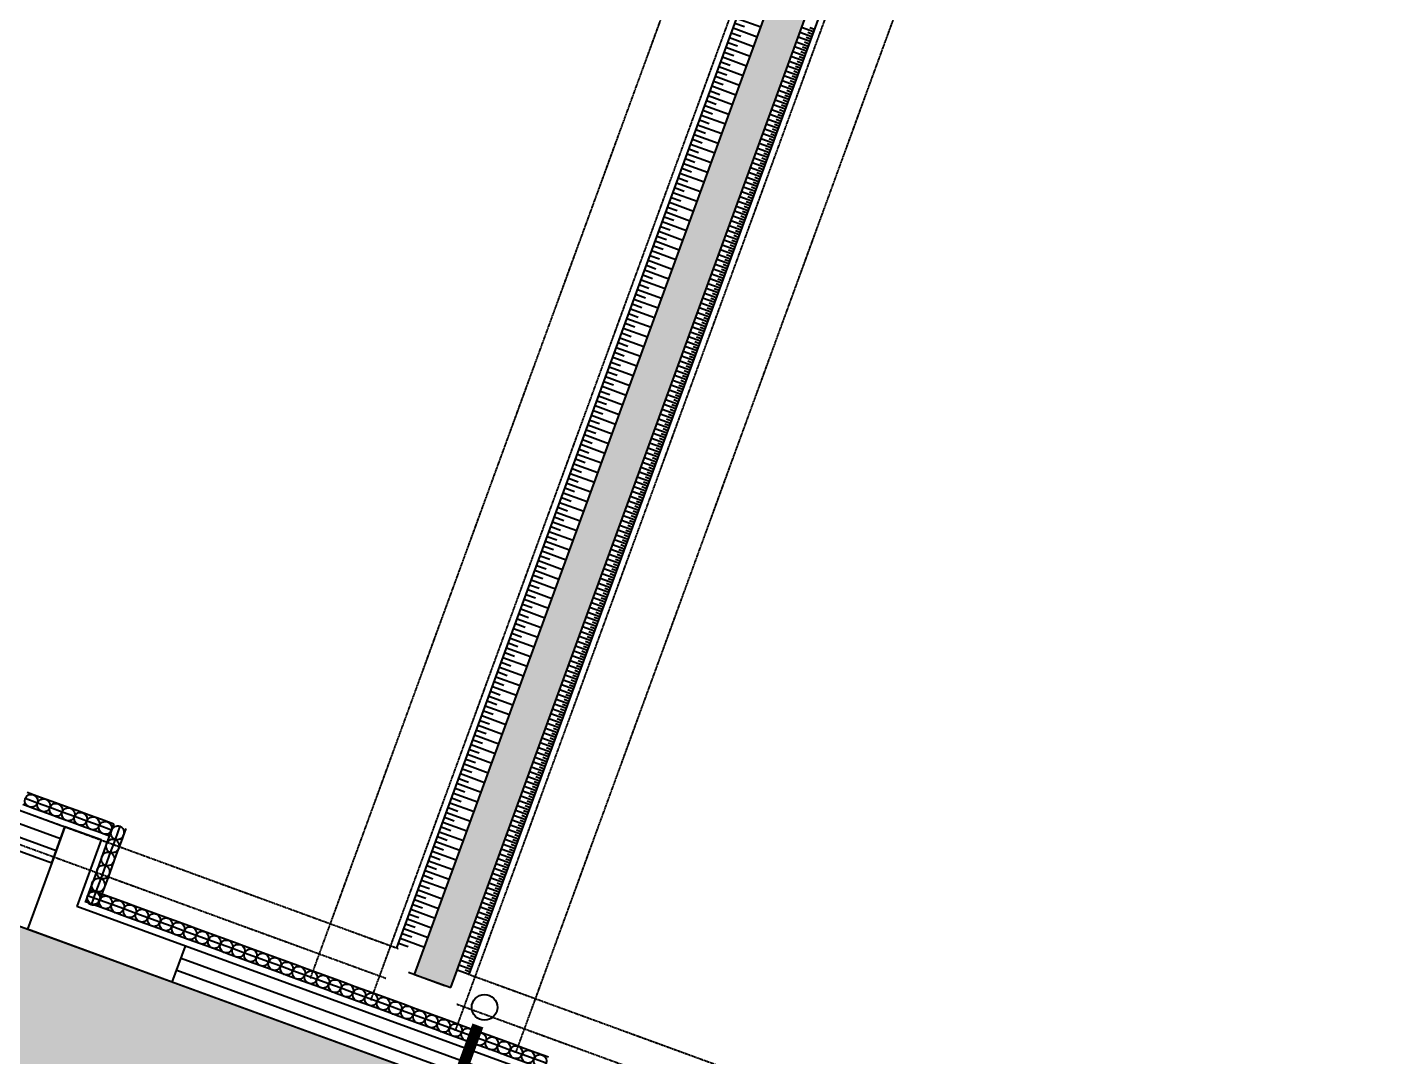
# Model space of a CAD drawing. Extents: x -111898 to 889894, y -2 to 1194865.
# Drawn here: x 622072 to 632721, y 961011 to 969024 of the extents above; entities that cross this region are included whole.
import ezdxf

# ---------------------------------------------------------------- set-up
doc = ezdxf.new("R2010")
doc.units = 0
doc.header["$LTSCALE"] = 10
doc.header["$MEASUREMENT"] = 0
doc.linetypes.add('10平面$0$DASH', pattern=[0.35, 0.25, -0.1])
doc.layers.get('Defpoints').update_dxf_attribs({"color": 210})
for name, color, linetype in [('0-WALL', 252, 'Continuous'), ('1-单体雨水', 131, 'Continuous'), ('10平面$0$99平面图例外参$0$A-HATCH-2', 251, 'Continuous'), ('10平面$0$A-HRAIL', 173, 'Continuous'), ('10平面$0$A-LIN-V', 9, 'Continuous'), ('10平面$0$A-加建区域', 252, 'Continuous'), ('10平面$0$AS-WALL', 40, 'Continuous'), ('10平面$0$PUB_HATCH', 8, 'Continuous'), ('VPIPE-雨水', 4, 'Continuous'), ('WALL', 252, 'Continuous'), ('建-窗', 252, 'Continuous'), ('建-门窗编号', 7, 'Continuous')]:
    doc.layers.add(name, color=color, linetype=linetype)
doc.styles.add('A-WIN-LABEL', font='SIMPLEX', dxfattribs={"bigfont": 'GBCBIG'})

# ---------------------------------------------------------------- blocks, each defined once
blk = doc.blocks.new('10平面$0$99平面图例外参$0$$LinePat$圆环')
for points in [[(0, 150), (300, 150)], [(0, 0), (300, 0)], [(0, -150), (300, -150)]]:
    blk.add_lwpolyline(points)
at = {"color": 0}
blk.add_circle((150, 0), 150, dxfattribs=at)
blk = doc.blocks.new('10平面$0$99平面图例外参$0$$LinePat$填挖边坡')
at = {"color": 0}
for p, q in [((0, 0), (0, -1500)), ((300, 0), (300, -600))]:
    blk.add_line(p, q, dxfattribs=at)
at = {"layer": 'Defpoints', "color": 0}
blk.add_point((600, 0), dxfattribs=at)
blk = doc.blocks.new('WINDOW2DLIB$DYNSTYLE$00000005')
at = {"color": 0}
for points in [[(-0.5, 0.5), (-0.5, -0.5)], [(-0.5, 0.5), (0.5, 0.5)], [(0.5, -0.5), (0.5, 0.5)], [(0.5, 0.1667), (-0.5, 0.1667)], [(0.5, -0.1667), (-0.5, -0.1667)], [(-0.5, -0.5), (0.5, -0.5)]]:
    blk.add_lwpolyline(points, dxfattribs=at)

msp = doc.modelspace()

# ---------------------------------------------------------------- hatches: boundary and pattern name
at = {"layer": '0-WALL'}
h = msp.add_hatch(dxfattribs=at)
h.set_pattern_fill('草坪或沼泽', color=8, scale=400, angle=-0.200257)
h.set_pattern_definition([(359.79974, (-824318.4, 704905.5), (1605.5824, 1594.398), [240, -48, 64, -48, 240, -960]), (359.79974, (-824398.3, 704953.8), (1605.5824, 1594.398), [160, -120, 240, -120, 160, -800]), (359.79974, (-823836, 705591.9), (1605.5824, 1594.398), [200, -80, 200, -1120]), (359.79974, (-824634.9, 705914.7), (1605.5824, 1594.398), [80, -160, 80, -1280]), (89.79974, (-824474.9, 705914.1), (-1594.398, 1605.5824), [144, -1456]), (89.79974, (-823998.3, 704952.4), (-1594.398, 1605.5824), [160, -1440]), (89.79974, (-823596, 705591), (-1594.398, 1605.5824), [160, -1440]), (44.79974, (-823790.3, 704935.7), (5.5922, 1599.9902), [160, -2102.7417]), (134.79974, (-824206.3, 704937.2), (-1599.9902, 5.5922), [160, -2102.7417]), (63.23469, (-823838.3, 704943.9), (5.5922, 1599.99023), [160, -3417.7088]), (75.7635, (-823918.27, 704952.15), (5.59221, 1599.99023), [160, -6436.969]), (75.7635, (-823516.03, 705590.75), (5.59221, 1599.99023), [128, -6468.969]), (75.7635, (-824442.9, 705914), (5.59221, 1599.99023), [112, -6484.969]), (103.835987, (-824078.27, 704952.7), (5.59221, 1599.99023), [160, -6436.969]), (103.835987, (-823676.03, 705591.3), (5.59221, 1599.99023), [128, -6468.969]), (103.835987, (-824506.9, 705914.2), (5.59221, 1599.99023), [112, -6484.969]), (116.364795, (-824158.3, 704945), (5.5922, 1599.99023), [160, -3417.7069])])
edge = h.paths.add_edge_path()
edge.add_line((741503.08, 933538.38), (741712.87, 934018.57))
edge.add_line((741712.87, 934018.57), (745060.96, 941812.89))
edge.add_line((745060.96, 941812.89), (766890.86, 1001849.76))
edge.add_line((766890.86, 1001849.76), (760346.98, 1016169.02))
edge.add_line((760346.98, 1016169.02), (737579.78, 1026362.54))
edge.add_line((737579.78, 1026362.54), (720756.11, 1037729.77))
edge.add_line((720756.11, 1037729.77), (653654.65, 1067773.01))
edge.add_line((653654.65, 1067773.01), (467795.25, 820503.81))
edge.add_line((467795.25, 820503.81), (468143.58, 820404.89))
edge.add_line((468143.58, 820404.89), (647181.92, 1058601.18))
edge.add_line((647181.92, 1058601.18), (648464.56, 1058132.56))
edge.add_line((648464.56, 1058132.56), (650350.23, 1063296.8))
edge.add_line((650350.23, 1063296.8), (720796.15, 1037558.69))
edge.add_line((720796.15, 1037558.69), (718909.6, 1032395.07))
edge.add_line((718909.6, 1032395.07), (725484.49, 1029992.9))
edge.add_line((725484.49, 1029992.9), (726513.26, 1032808.65))
edge.add_line((726513.26, 1032808.65), (729331.07, 1031779.14))
edge.add_line((729331.07, 1031779.14), (728302.36, 1028963.46))
edge.add_line((728302.36, 1028963.46), (747084.56, 1022101.19))
edge.add_line((747084.56, 1022101.19), (755217.14, 1018452.95))
edge.add_arc((743028.5, 1006160.87), 17310.64, -14.619994, 45.242091, ccw=False)
edge.add_line((759778.64, 1001791.54), (760685.99, 1001458.08))
edge.add_line((760685.99, 1001458.08), (765094.65, 999847.31))
edge.add_line((765094.65, 999847.31), (740941.69, 933744.02))
edge.add_line((740941.69, 933744.02), (741503.08, 933538.38))
h = msp.add_hatch(dxfattribs=at)
h.set_pattern_fill('草坪或沼泽', color=8, scale=400, angle=-0.200257)
h.set_pattern_definition([(359.79974, (-824318.4, 704905.5), (1605.5824, 1594.398), [240, -48, 64, -48, 240, -960]), (359.79974, (-824398.3, 704953.8), (1605.5824, 1594.398), [160, -120, 240, -120, 160, -800]), (359.79974, (-823836, 705591.9), (1605.5824, 1594.398), [200, -80, 200, -1120]), (359.79974, (-824634.9, 705914.7), (1605.5824, 1594.398), [80, -160, 80, -1280]), (89.79974, (-824474.9, 705914.1), (-1594.398, 1605.5824), [144, -1456]), (89.79974, (-823998.3, 704952.4), (-1594.398, 1605.5824), [160, -1440]), (89.79974, (-823596, 705591), (-1594.398, 1605.5824), [160, -1440]), (44.79974, (-823790.3, 704935.7), (5.5922, 1599.9902), [160, -2102.7417]), (134.79974, (-824206.3, 704937.2), (-1599.9902, 5.5922), [160, -2102.7417]), (63.23469, (-823838.3, 704943.9), (5.5922, 1599.99023), [160, -3417.7088]), (75.7635, (-823918.27, 704952.15), (5.59221, 1599.99023), [160, -6436.969]), (75.7635, (-823516.03, 705590.75), (5.59221, 1599.99023), [128, -6468.969]), (75.7635, (-824442.9, 705914), (5.59221, 1599.99023), [112, -6484.969]), (103.835987, (-824078.27, 704952.7), (5.59221, 1599.99023), [160, -6436.969]), (103.835987, (-823676.03, 705591.3), (5.59221, 1599.99023), [128, -6468.969]), (103.835987, (-824506.9, 705914.2), (5.59221, 1599.99023), [112, -6484.969]), (116.364795, (-824158.3, 704945), (5.5922, 1599.99023), [160, -3417.7069])])
edge = h.paths.add_edge_path()
edge.add_arc((607738.85, 975331.04), 10502.42, 184.70088, 248.823989)
edge.add_line((603945.02, 965537.8), (625585.58, 957631.2))
edge.add_arc((626614.96, 960452.28), 3003.02, 249.953554, 337.963825)
edge.add_line((629398.6, 959325.57), (599013.14, 970427.2))
edge.add_line((599013.14, 970427.2), (600111.29, 973432.88))
edge.add_line((600111.29, 973432.88), (597271.56, 974470.4))
at = {"layer": '10平面$0$PUB_HATCH'}
h = msp.add_hatch(dxfattribs=at)
h.set_pattern_fill('石膏板', color=256, scale=30, angle=-20.070289, style=0)
h.set_pattern_definition([(24.929711, (581260.3, 187846.72), (-44.707476, 96.183378), [24, -82.06602]), (114.929711, (581417.13, 187789.42), (-96.183378, -44.707476), [24, -82.06602])])
h.paths.add_polyline_path([(625366.5, 961548.25), (632400.17, 980799.58), (632118.39, 980902.53), (625084.72, 961651.2)])

# ---------------------------------------------------------------- linework, layer by layer
at = {"layer": '0-WALL'}
msp.add_lwpolyline([(597271.76, 974470.33, 0.28732681), (603945.02, 965537.8), (625585.58, 957631.2, 0.40407836), (629398.6, 959325.57), (599013.14, 970427.2), (600111.29, 973432.88), (597271.56, 974470.4)], format="xyb", dxfattribs=at)
at = {"layer": '1-单体雨水', "const_width": 90}
msp.add_lwpolyline([(624600.24, 958576.76), (625578.28, 961253.69)], dxfattribs=at)
at = {"layer": '10平面$0$A-LIN-V', "color": 8}
for p, q in [((624946.97, 961856.97), (631861.9, 980783.31)), ((625510.53, 961651.07), (632494.1, 980765.26))]:
    msp.add_line(p, q, dxfattribs=at)
at = {"layer": '10平面$0$A-加建区域'}
msp.add_line((625037.76, 961668.36), (625319.54, 961565.41), dxfattribs=at)
at = {"layer": '10平面$0$AS-WALL', "color": 8}
for p, q in [((625084.72, 961651.2), (632118.39, 980902.53)), ((625366.5, 961548.25), (632400.17, 980799.58)), ((625084.72, 961651.2), (625366.5, 961548.25))]:
    msp.add_line(p, q, dxfattribs=at)
at = {"layer": 'VPIPE-雨水', "linetype": 'Continuous'}
msp.add_circle((625629.75, 961394.58), 100, dxfattribs=at)
at = {"layer": 'WALL', "color": 8, "linetype": '10平面$0$DASH'}
for p, q in [((625403.07, 961211.24), (656528.83, 1046403.24)), ((625872.71, 961039.65), (656998.47, 1046231.65)), ((624275.94, 961623.04), (639698.12, 1003833.94)), ((624745.58, 961451.46), (640167.76, 1003662.36)), ((620626.32, 963435.57), (624958.24, 961852.85)), ((620540.53, 963200.75), (624861.18, 961622.15)), ((625499.26, 961655.19), (629975.84, 960019.63)), ((625413.47, 961420.37), (629890.04, 959784.81))]:
    msp.add_line(p, q, dxfattribs=at)
at = {"layer": 'WALL', "color": 8}
for p, q in [((622645.75, 962697.74), (622363.97, 962800.7)), ((622645.75, 962697.74), (622457.01, 962181.14)), ((622261.02, 962518.91), (622072.28, 962002.31)), ((623302.35, 961872.29), (622457.01, 962181.14)), ((623199.4, 961590.51), (622072.28, 962002.31))]:
    msp.add_line(p, q, dxfattribs=at)
for points in [[(622261.02, 962518.91), (622363.97, 962800.7)], [(623199.4, 961590.51), (623302.35, 961872.29)]]:
    msp.add_lwpolyline(points, dxfattribs=at)

# ---------------------------------------------------------------- block references
at = {"layer": '10平面$0$99平面图例外参$0$A-HATCH-2', "color": 8}
for p, xscale, yscale, zscale, rotation in [((627564.18, 969020.33), -0.1337981407774808, 0.1333333333333333, 0.1333333333333333, 69.92971143377525), ((627591.72, 969095.73), -0.1337981407774808, 0.1333333333333333, 0.1333333333333333, 69.92971143377525), ((628177.49, 968950.58), -0.06676509186708858, 0.06666666666666667, 0.06666666666666667, 249.9297114354029), ((628191.23, 968988.21), -0.06676509186708858, 0.06666666666666667, 0.06666666666666667, 249.9297114354029), ((627536.63, 968944.92), -0.1337981407774808, 0.1333333333333333, 0.1333333333333333, 69.92971143377525), ((628136.24, 968837.7), -0.06676509186708858, 0.06666666666666667, 0.06666666666666667, 249.9297114354029), ((628149.99, 968875.33), -0.06676509186708858, 0.06666666666666667, 0.06666666666666667, 249.9297114354029), ((628163.74, 968912.96), -0.06676509186708858, 0.06666666666666667, 0.06666666666666667, 249.9297114354029), ((627481.53, 968794.12), -0.1337981407774808, 0.1333333333333333, 0.1333333333333333, 69.92971143377525), ((627509.08, 968869.52), -0.1337981407774808, 0.1333333333333333, 0.1333333333333333, 69.92971143377525), ((628095, 968724.82), -0.06676509186708858, 0.06666666666666667, 0.06666666666666667, 249.9297114354029), ((628108.75, 968762.45), -0.06676509186708858, 0.06666666666666667, 0.06666666666666667, 249.9297114354029), ((628122.5, 968800.08), -0.06676509186708858, 0.06666666666666667, 0.06666666666666667, 249.9297114354029), ((627453.98, 968718.71), -0.1337981407774808, 0.1333333333333333, 0.1333333333333333, 69.92971143377525), ((628053.76, 968611.95), -0.06676509186708858, 0.06666666666666667, 0.06666666666666667, 249.9297114354029), ((628067.51, 968649.57), -0.06676509186708858, 0.06666666666666667, 0.06666666666666667, 249.9297114354029), ((628081.26, 968687.2), -0.06676509186708858, 0.06666666666666667, 0.06666666666666667, 249.9297114354029), ((627398.88, 968567.9), -0.1337981407774808, 0.1333333333333333, 0.1333333333333333, 69.92971143377525), ((627426.43, 968643.31), -0.1337981407774808, 0.1333333333333333, 0.1333333333333333, 69.92971143377525), ((628012.52, 968499.07), -0.06676509186708858, 0.06666666666666667, 0.06666666666666667, 249.9297114354029), ((628026.27, 968536.69), -0.06676509186708858, 0.06666666666666667, 0.06666666666666667, 249.9297114354029), ((628040.01, 968574.32), -0.06676509186708858, 0.06666666666666667, 0.06666666666666667, 249.9297114354029), ((627371.33, 968492.5), -0.1337981407774808, 0.1333333333333333, 0.1333333333333333, 69.92971143377525), ((627985.03, 968423.81), -0.06676509186708858, 0.06666666666666667, 0.06666666666666667, 249.9297114354029), ((627998.77, 968461.44), -0.06676509186708858, 0.06666666666666667, 0.06666666666666667, 249.9297114354029), ((627343.78, 968417.1), -0.1337981407774808, 0.1333333333333333, 0.1333333333333333, 69.92971143377525), ((627943.78, 968310.93), -0.06676509186708858, 0.06666666666666667, 0.06666666666666667, 249.9297114354029), ((627957.53, 968348.56), -0.06676509186708858, 0.06666666666666667, 0.06666666666666667, 249.9297114354029), ((627971.28, 968386.19), -0.06676509186708858, 0.06666666666666667, 0.06666666666666667, 249.9297114354029), ((627288.68, 968266.29), -0.1337981407774808, 0.1333333333333333, 0.1333333333333333, 69.92971143377525), ((627316.23, 968341.69), -0.1337981407774808, 0.1333333333333333, 0.1333333333333333, 69.92971143377525), ((627902.54, 968198.06), -0.06676509186708858, 0.06666666666666667, 0.06666666666666667, 249.9297114354029), ((627916.29, 968235.68), -0.06676509186708858, 0.06666666666666667, 0.06666666666666667, 249.9297114354029), ((627930.04, 968273.31), -0.06676509186708858, 0.06666666666666667, 0.06666666666666667, 249.9297114354029), ((627261.13, 968190.89), -0.1337981407774808, 0.1333333333333333, 0.1333333333333333, 69.92971143377525), ((627861.3, 968085.18), -0.06676509186708858, 0.06666666666666667, 0.06666666666666667, 249.9297114354029), ((627875.05, 968122.8), -0.06676509186708858, 0.06666666666666667, 0.06666666666666667, 249.9297114354029), ((627888.8, 968160.43), -0.06676509186708858, 0.06666666666666667, 0.06666666666666667, 249.9297114354029), ((627206.03, 968040.08), -0.1337981407774808, 0.1333333333333333, 0.1333333333333333, 69.92971143377525), ((627233.58, 968115.48), -0.1337981407774808, 0.1333333333333333, 0.1333333333333333, 69.92971143377525), ((627820.06, 967972.3), -0.06676509186708858, 0.06666666666666667, 0.06666666666666667, 249.9297114354029), ((627833.81, 968009.92), -0.06676509186708858, 0.06666666666666667, 0.06666666666666667, 249.9297114354029), ((627847.55, 968047.55), -0.06676509186708858, 0.06666666666666667, 0.06666666666666667, 249.9297114354029), ((627178.48, 967964.67), -0.1337981407774808, 0.1333333333333333, 0.1333333333333333, 69.92971143377525), ((627778.82, 967859.42), -0.06676509186708858, 0.06666666666666667, 0.06666666666666667, 249.9297114354029), ((627792.57, 967897.04), -0.06676509186708858, 0.06666666666666667, 0.06666666666666667, 249.9297114354029), ((627806.31, 967934.67), -0.06676509186708858, 0.06666666666666667, 0.06666666666666667, 249.9297114354029), ((627150.93, 967889.27), -0.1337981407774808, 0.1333333333333333, 0.1333333333333333, 69.92971143377525), ((627751.32, 967784.17), -0.06676509186708858, 0.06666666666666667, 0.06666666666666667, 249.9297114354029), ((627765.07, 967821.79), -0.06676509186708858, 0.06666666666666667, 0.06666666666666667, 249.9297114354029), ((627095.83, 967738.46), -0.1337981407774808, 0.1333333333333333, 0.1333333333333333, 69.92971143377525), ((627123.38, 967813.87), -0.1337981407774808, 0.1333333333333333, 0.1333333333333333, 69.92971143377525), ((627710.08, 967671.29), -0.06676509186708858, 0.06666666666666667, 0.06666666666666667, 249.9297114354029), ((627723.83, 967708.91), -0.06676509186708858, 0.06666666666666667, 0.06666666666666667, 249.9297114354029), ((627737.58, 967746.54), -0.06676509186708858, 0.06666666666666667, 0.06666666666666667, 249.9297114354029), ((627068.28, 967663.06), -0.1337981407774808, 0.1333333333333333, 0.1333333333333333, 69.92971143377525), ((627668.84, 967558.41), -0.06676509186708858, 0.06666666666666667, 0.06666666666666667, 249.9297114354029), ((627682.59, 967596.03), -0.06676509186708858, 0.06666666666666667, 0.06666666666666667, 249.9297114354029), ((627696.34, 967633.66), -0.06676509186708858, 0.06666666666666667, 0.06666666666666667, 249.9297114354029), ((627013.19, 967512.25), -0.1337981407774808, 0.1333333333333333, 0.1333333333333333, 69.92971143377525), ((627040.73, 967587.66), -0.1337981407774808, 0.1333333333333333, 0.1333333333333333, 69.92971143377525), ((627627.6, 967445.53), -0.06676509186708858, 0.06666666666666667, 0.06666666666666667, 249.9297114354029), ((627641.35, 967483.15), -0.06676509186708858, 0.06666666666666667, 0.06666666666666667, 249.9297114354029), ((627655.09, 967520.78), -0.06676509186708858, 0.06666666666666667, 0.06666666666666667, 249.9297114354029), ((626985.64, 967436.85), -0.1337981407774808, 0.1333333333333333, 0.1333333333333333, 69.92971143377525), ((627586.36, 967332.65), -0.06676509186708858, 0.06666666666666667, 0.06666666666666667, 249.9297114354029), ((627600.1, 967370.28), -0.06676509186708858, 0.06666666666666667, 0.06666666666666667, 249.9297114354029), ((627613.85, 967407.9), -0.06676509186708858, 0.06666666666666667, 0.06666666666666667, 249.9297114354029), ((626958.09, 967361.44), -0.1337981407774808, 0.1333333333333333, 0.1333333333333333, 69.92971143377525), ((627545.12, 967219.77), -0.06676509186708858, 0.06666666666666667, 0.06666666666666667, 249.9297114354029), ((627558.86, 967257.4), -0.06676509186708858, 0.06666666666666667, 0.06666666666666667, 249.9297114354029), ((627572.61, 967295.02), -0.06676509186708858, 0.06666666666666667, 0.06666666666666667, 249.9297114354029), ((626902.99, 967210.64), -0.1337981407774808, 0.1333333333333333, 0.1333333333333333, 69.92971143377525), ((626930.54, 967286.04), -0.1337981407774808, 0.1333333333333333, 0.1333333333333333, 69.92971143377525), ((627517.62, 967144.52), -0.06676509186708858, 0.06666666666666667, 0.06666666666666667, 249.9297114354029), ((627531.37, 967182.14), -0.06676509186708858, 0.06666666666666667, 0.06666666666666667, 249.9297114354029), ((626875.44, 967135.23), -0.1337981407774808, 0.1333333333333333, 0.1333333333333333, 69.92971143377525), ((627476.38, 967031.64), -0.06676509186708858, 0.06666666666666667, 0.06666666666666667, 249.9297114354029), ((627490.13, 967069.26), -0.06676509186708858, 0.06666666666666667, 0.06666666666666667, 249.9297114354029), ((627503.87, 967106.89), -0.06676509186708858, 0.06666666666666667, 0.06666666666666667, 249.9297114354029), ((626820.34, 966984.43), -0.1337981407774808, 0.1333333333333333, 0.1333333333333333, 69.92971143377525), ((626847.89, 967059.83), -0.1337981407774808, 0.1333333333333333, 0.1333333333333333, 69.92971143377525), ((627435.14, 966918.76), -0.06676509186708858, 0.06666666666666667, 0.06666666666666667, 249.9297114354029), ((627448.89, 966956.39), -0.06676509186708858, 0.06666666666666667, 0.06666666666666667, 249.9297114354029), ((627462.63, 966994.01), -0.06676509186708858, 0.06666666666666667, 0.06666666666666667, 249.9297114354029), ((626792.79, 966909.02), -0.1337981407774808, 0.1333333333333333, 0.1333333333333333, 69.92971143377525), ((627393.9, 966805.88), -0.06676509186708858, 0.06666666666666667, 0.06666666666666667, 249.9297114354029), ((627407.64, 966843.51), -0.06676509186708858, 0.06666666666666667, 0.06666666666666667, 249.9297114354029), ((627421.39, 966881.13), -0.06676509186708858, 0.06666666666666667, 0.06666666666666667, 249.9297114354029), ((626737.69, 966758.21), -0.1337981407774808, 0.1333333333333333, 0.1333333333333333, 69.92971143377525), ((626765.24, 966833.62), -0.1337981407774808, 0.1333333333333333, 0.1333333333333333, 69.92971143377525), ((627352.66, 966693), -0.06676509186708858, 0.06666666666666667, 0.06666666666666667, 249.9297114354029), ((627366.4, 966730.63), -0.06676509186708858, 0.06666666666666667, 0.06666666666666667, 249.9297114354029), ((627380.15, 966768.25), -0.06676509186708858, 0.06666666666666667, 0.06666666666666667, 249.9297114354029), ((626710.14, 966682.81), -0.1337981407774808, 0.1333333333333333, 0.1333333333333333, 69.92971143377525), ((627311.41, 966580.12), -0.06676509186708858, 0.06666666666666667, 0.06666666666666667, 249.9297114354029), ((627325.16, 966617.75), -0.06676509186708858, 0.06666666666666667, 0.06666666666666667, 249.9297114354029), ((627338.91, 966655.37), -0.06676509186708858, 0.06666666666666667, 0.06666666666666667, 249.9297114354029), ((626682.59, 966607.41), -0.1337981407774808, 0.1333333333333333, 0.1333333333333333, 69.92971143377525), ((627283.92, 966504.87), -0.06676509186708858, 0.06666666666666667, 0.06666666666666667, 249.9297114354029), ((627297.67, 966542.5), -0.06676509186708858, 0.06666666666666667, 0.06666666666666667, 249.9297114354029), ((626627.49, 966456.6), -0.1337981407774808, 0.1333333333333333, 0.1333333333333333, 69.92971143377525), ((626655.04, 966532), -0.1337981407774808, 0.1333333333333333, 0.1333333333333333, 69.92971143377525), ((627242.68, 966391.99), -0.06676509186708858, 0.06666666666666667, 0.06666666666666667, 249.9297114354029), ((627256.43, 966429.62), -0.06676509186708858, 0.06666666666666667, 0.06666666666666667, 249.9297114354029), ((627270.17, 966467.24), -0.06676509186708858, 0.06666666666666667, 0.06666666666666667, 249.9297114354029), ((626599.94, 966381.2), -0.1337981407774808, 0.1333333333333333, 0.1333333333333333, 69.92971143377525), ((627201.44, 966279.11), -0.06676509186708858, 0.06666666666666667, 0.06666666666666667, 249.9297114354029), ((627215.18, 966316.74), -0.06676509186708858, 0.06666666666666667, 0.06666666666666667, 249.9297114354029), ((627228.93, 966354.36), -0.06676509186708858, 0.06666666666666667, 0.06666666666666667, 249.9297114354029), ((626544.84, 966230.39), -0.1337981407774808, 0.1333333333333333, 0.1333333333333333, 69.92971143377525), ((626572.39, 966305.79), -0.1337981407774808, 0.1333333333333333, 0.1333333333333333, 69.92971143377525), ((627160.2, 966166.23), -0.06676509186708858, 0.06666666666666667, 0.06666666666666667, 249.9297114354029), ((627173.94, 966203.86), -0.06676509186708858, 0.06666666666666667, 0.06666666666666667, 249.9297114354029), ((627187.69, 966241.48), -0.06676509186708858, 0.06666666666666667, 0.06666666666666667, 249.9297114354029), ((626517.29, 966154.98), -0.1337981407774808, 0.1333333333333333, 0.1333333333333333, 69.92971143377525), ((627118.95, 966053.35), -0.06676509186708858, 0.06666666666666667, 0.06666666666666667, 249.9297114354029), ((627132.7, 966090.98), -0.06676509186708858, 0.06666666666666667, 0.06666666666666667, 249.9297114354029), ((627146.45, 966128.61), -0.06676509186708858, 0.06666666666666667, 0.06666666666666667, 249.9297114354029), ((626489.74, 966079.58), -0.1337981407774808, 0.1333333333333333, 0.1333333333333333, 69.92971143377525), ((627077.71, 965940.47), -0.06676509186708858, 0.06666666666666667, 0.06666666666666667, 249.9297114354029), ((627091.46, 965978.1), -0.06676509186708858, 0.06666666666666667, 0.06666666666666667, 249.9297114354029), ((627105.21, 966015.73), -0.06676509186708858, 0.06666666666666667, 0.06666666666666667, 249.9297114354029), ((626434.65, 965928.77), -0.1337981407774808, 0.1333333333333333, 0.1333333333333333, 69.92971143377525), ((626462.19, 966004.18), -0.1337981407774808, 0.1333333333333333, 0.1333333333333333, 69.92971143377525), ((627050.22, 965865.22), -0.06676509186708858, 0.06666666666666667, 0.06666666666666667, 249.9297114354029), ((627063.97, 965902.85), -0.06676509186708858, 0.06666666666666667, 0.06666666666666667, 249.9297114354029), ((626407.1, 965853.37), -0.1337981407774808, 0.1333333333333333, 0.1333333333333333, 69.92971143377525), ((627008.98, 965752.34), -0.06676509186708858, 0.06666666666666667, 0.06666666666666667, 249.9297114354029), ((627022.72, 965789.97), -0.06676509186708858, 0.06666666666666667, 0.06666666666666667, 249.9297114354029), ((627036.47, 965827.59), -0.06676509186708858, 0.06666666666666667, 0.06666666666666667, 249.9297114354029), ((626352, 965702.56), -0.1337981407774808, 0.1333333333333333, 0.1333333333333333, 69.92971143377525), ((626379.55, 965777.97), -0.1337981407774808, 0.1333333333333333, 0.1333333333333333, 69.92971143377525), ((626967.73, 965639.46), -0.06676509186708858, 0.06666666666666667, 0.06666666666666667, 249.9297114354029), ((626981.48, 965677.09), -0.06676509186708858, 0.06666666666666667, 0.06666666666666667, 249.9297114354029), ((626995.23, 965714.72), -0.06676509186708858, 0.06666666666666667, 0.06666666666666667, 249.9297114354029), ((626324.45, 965627.16), -0.1337981407774808, 0.1333333333333333, 0.1333333333333333, 69.92971143377525), ((626926.49, 965526.58), -0.06676509186708858, 0.06666666666666667, 0.06666666666666667, 249.9297114354029), ((626940.24, 965564.21), -0.06676509186708858, 0.06666666666666667, 0.06666666666666667, 249.9297114354029), ((626953.99, 965601.84), -0.06676509186708858, 0.06666666666666667, 0.06666666666666667, 249.9297114354029), ((626296.9, 965551.75), -0.1337981407774808, 0.1333333333333333, 0.1333333333333333, 69.92971143377525), ((626885.25, 965413.7), -0.06676509186708858, 0.06666666666666667, 0.06666666666666667, 249.9297114354029), ((626899, 965451.33), -0.06676509186708858, 0.06666666666666667, 0.06666666666666667, 249.9297114354029), ((626912.75, 965488.96), -0.06676509186708858, 0.06666666666666667, 0.06666666666666667, 249.9297114354029), ((626241.8, 965400.95), -0.1337981407774808, 0.1333333333333333, 0.1333333333333333, 69.92971143377525), ((626269.35, 965476.35), -0.1337981407774808, 0.1333333333333333, 0.1333333333333333, 69.92971143377525), ((626844.01, 965300.83), -0.06676509186708858, 0.06666666666666667, 0.06666666666666667, 249.9297114354029), ((626857.76, 965338.45), -0.06676509186708858, 0.06666666666666667, 0.06666666666666667, 249.9297114354029), ((626871.5, 965376.08), -0.06676509186708858, 0.06666666666666667, 0.06666666666666667, 249.9297114354029), ((626214.25, 965325.54), -0.1337981407774808, 0.1333333333333333, 0.1333333333333333, 69.92971143377525), ((626816.52, 965225.57), -0.06676509186708858, 0.06666666666666667, 0.06666666666666667, 249.9297114354029), ((626830.26, 965263.2), -0.06676509186708858, 0.06666666666666667, 0.06666666666666667, 249.9297114354029), ((626159.15, 965174.74), -0.1337981407774808, 0.1333333333333333, 0.1333333333333333, 69.92971143377525), ((626186.7, 965250.14), -0.1337981407774808, 0.1333333333333333, 0.1333333333333333, 69.92971143377525), ((626775.27, 965112.69), -0.06676509186708858, 0.06666666666666667, 0.06666666666666667, 249.9297114354029), ((626789.02, 965150.32), -0.06676509186708858, 0.06666666666666667, 0.06666666666666667, 249.9297114354029), ((626802.77, 965187.95), -0.06676509186708858, 0.06666666666666667, 0.06666666666666667, 249.9297114354029), ((626131.6, 965099.33), -0.1337981407774808, 0.1333333333333333, 0.1333333333333333, 69.92971143377525), ((626734.03, 964999.81), -0.06676509186708858, 0.06666666666666667, 0.06666666666666667, 249.9297114354029), ((626747.78, 965037.44), -0.06676509186708858, 0.06666666666666667, 0.06666666666666667, 249.9297114354029), ((626761.53, 965075.07), -0.06676509186708858, 0.06666666666666667, 0.06666666666666667, 249.9297114354029), ((626076.5, 964948.52), -0.1337981407774808, 0.1333333333333333, 0.1333333333333333, 69.92971143377525), ((626104.05, 965023.93), -0.1337981407774808, 0.1333333333333333, 0.1333333333333333, 69.92971143377525), ((626692.79, 964886.94), -0.06676509186708858, 0.06666666666666667, 0.06666666666666667, 249.9297114354029), ((626706.54, 964924.56), -0.06676509186708858, 0.06666666666666667, 0.06666666666666667, 249.9297114354029), ((626720.29, 964962.19), -0.06676509186708858, 0.06666666666666667, 0.06666666666666667, 249.9297114354029), ((626048.95, 964873.12), -0.1337981407774808, 0.1333333333333333, 0.1333333333333333, 69.92971143377525), ((626651.55, 964774.06), -0.06676509186708858, 0.06666666666666667, 0.06666666666666667, 249.9297114354029), ((626665.3, 964811.68), -0.06676509186708858, 0.06666666666666667, 0.06666666666666667, 249.9297114354029), ((626679.04, 964849.31), -0.06676509186708858, 0.06666666666666667, 0.06666666666666667, 249.9297114354029), ((626021.4, 964797.72), -0.1337981407774808, 0.1333333333333333, 0.1333333333333333, 69.92971143377525), ((626624.06, 964698.8), -0.06676509186708858, 0.06666666666666667, 0.06666666666666667, 249.9297114354029), ((626637.8, 964736.43), -0.06676509186708858, 0.06666666666666667, 0.06666666666666667, 249.9297114354029), ((625966.3, 964646.91), -0.1337981407774808, 0.1333333333333333, 0.1333333333333333, 69.92971143377525), ((625993.85, 964722.31), -0.1337981407774808, 0.1333333333333333, 0.1333333333333333, 69.92971143377525), ((626582.81, 964585.92), -0.06676509186708858, 0.06666666666666667, 0.06666666666666667, 249.9297114354029), ((626596.56, 964623.55), -0.06676509186708858, 0.06666666666666667, 0.06666666666666667, 249.9297114354029), ((626610.31, 964661.18), -0.06676509186708858, 0.06666666666666667, 0.06666666666666667, 249.9297114354029), ((625938.75, 964571.51), -0.1337981407774808, 0.1333333333333333, 0.1333333333333333, 69.92971143377525), ((626541.57, 964473.05), -0.06676509186708858, 0.06666666666666667, 0.06666666666666667, 249.9297114354029), ((626555.32, 964510.67), -0.06676509186708858, 0.06666666666666667, 0.06666666666666667, 249.9297114354029), ((626569.07, 964548.3), -0.06676509186708858, 0.06666666666666667, 0.06666666666666667, 249.9297114354029), ((625883.65, 964420.7), -0.1337981407774808, 0.1333333333333333, 0.1333333333333333, 69.92971143377525), ((625911.2, 964496.1), -0.1337981407774808, 0.1333333333333333, 0.1333333333333333, 69.92971143377525), ((626500.33, 964360.17), -0.06676509186708858, 0.06666666666666667, 0.06666666666666667, 249.9297114354029), ((626514.08, 964397.79), -0.06676509186708858, 0.06666666666666667, 0.06666666666666667, 249.9297114354029), ((626527.83, 964435.42), -0.06676509186708858, 0.06666666666666667, 0.06666666666666667, 249.9297114354029), ((625856.11, 964345.29), -0.1337981407774808, 0.1333333333333333, 0.1333333333333333, 69.92971143377525), ((626459.09, 964247.29), -0.06676509186708858, 0.06666666666666667, 0.06666666666666667, 249.9297114354029), ((626472.84, 964284.91), -0.06676509186708858, 0.06666666666666667, 0.06666666666666667, 249.9297114354029), ((626486.58, 964322.54), -0.06676509186708858, 0.06666666666666667, 0.06666666666666667, 249.9297114354029), ((625828.56, 964269.89), -0.1337981407774808, 0.1333333333333333, 0.1333333333333333, 69.92971143377525), ((626417.85, 964134.41), -0.06676509186708858, 0.06666666666666667, 0.06666666666666667, 249.9297114354029), ((626431.6, 964172.03), -0.06676509186708858, 0.06666666666666667, 0.06666666666666667, 249.9297114354029), ((626445.34, 964209.66), -0.06676509186708858, 0.06666666666666667, 0.06666666666666667, 249.9297114354029), ((625773.46, 964119.08), -0.1337981407774808, 0.1333333333333333, 0.1333333333333333, 69.92971143377525), ((625801.01, 964194.49), -0.1337981407774808, 0.1333333333333333, 0.1333333333333333, 69.92971143377525), ((626390.35, 964059.16), -0.06676509186708858, 0.06666666666666667, 0.06666666666666667, 249.9297114354029), ((626404.1, 964096.78), -0.06676509186708858, 0.06666666666666667, 0.06666666666666667, 249.9297114354029), ((625745.91, 964043.68), -0.1337981407774808, 0.1333333333333333, 0.1333333333333333, 69.92971143377525), ((626349.11, 963946.28), -0.06676509186708858, 0.06666666666666667, 0.06666666666666667, 249.9297114354029), ((626362.86, 963983.9), -0.06676509186708858, 0.06666666666666667, 0.06666666666666667, 249.9297114354029), ((626376.61, 964021.53), -0.06676509186708858, 0.06666666666666667, 0.06666666666666667, 249.9297114354029), ((625690.81, 963892.87), -0.1337981407774808, 0.1333333333333333, 0.1333333333333333, 69.92971143377525), ((625718.36, 963968.28), -0.1337981407774808, 0.1333333333333333, 0.1333333333333333, 69.92971143377525), ((626307.87, 963833.4), -0.06676509186708858, 0.06666666666666667, 0.06666666666666667, 249.9297114354029), ((626321.62, 963871.02), -0.06676509186708858, 0.06666666666666667, 0.06666666666666667, 249.9297114354029), ((626335.36, 963908.65), -0.06676509186708858, 0.06666666666666667, 0.06666666666666667, 249.9297114354029), ((625663.26, 963817.47), -0.1337981407774808, 0.1333333333333333, 0.1333333333333333, 69.92971143377525), ((626266.63, 963720.52), -0.06676509186708858, 0.06666666666666667, 0.06666666666666667, 249.9297114354029), ((626280.38, 963758.14), -0.06676509186708858, 0.06666666666666667, 0.06666666666666667, 249.9297114354029), ((626294.12, 963795.77), -0.06676509186708858, 0.06666666666666667, 0.06666666666666667, 249.9297114354029), ((625635.71, 963742.07), -0.1337981407774808, 0.1333333333333333, 0.1333333333333333, 69.92971143377525), ((626225.39, 963607.64), -0.06676509186708858, 0.06666666666666667, 0.06666666666666667, 249.9297114354029), ((626239.13, 963645.27), -0.06676509186708858, 0.06666666666666667, 0.06666666666666667, 249.9297114354029), ((626252.88, 963682.89), -0.06676509186708858, 0.06666666666666667, 0.06666666666666667, 249.9297114354029), ((625580.61, 963591.26), -0.1337981407774808, 0.1333333333333333, 0.1333333333333333, 69.92971143377525), ((625608.16, 963666.66), -0.1337981407774808, 0.1333333333333333, 0.1333333333333333, 69.92971143377525), ((626184.15, 963494.76), -0.06676509186708858, 0.06666666666666667, 0.06666666666666667, 249.9297114354029), ((626197.89, 963532.39), -0.06676509186708858, 0.06666666666666667, 0.06666666666666667, 249.9297114354029), ((626211.64, 963570.01), -0.06676509186708858, 0.06666666666666667, 0.06666666666666667, 249.9297114354029), ((625553.06, 963515.85), -0.1337981407774808, 0.1333333333333333, 0.1333333333333333, 69.92971143377525), ((626156.65, 963419.51), -0.06676509186708858, 0.06666666666666667, 0.06666666666666667, 249.9297114354029), ((626170.4, 963457.13), -0.06676509186708858, 0.06666666666666667, 0.06666666666666667, 249.9297114354029), ((625497.96, 963365.05), -0.1337981407774808, 0.1333333333333333, 0.1333333333333333, 69.92971143377525), ((625525.51, 963440.45), -0.1337981407774808, 0.1333333333333333, 0.1333333333333333, 69.92971143377525), ((626115.41, 963306.63), -0.06676509186708858, 0.06666666666666667, 0.06666666666666667, 249.9297114354029), ((626129.16, 963344.25), -0.06676509186708858, 0.06666666666666667, 0.06666666666666667, 249.9297114354029), ((626142.9, 963381.88), -0.06676509186708858, 0.06666666666666667, 0.06666666666666667, 249.9297114354029), ((625470.41, 963289.64), -0.1337981407774808, 0.1333333333333333, 0.1333333333333333, 69.92971143377525), ((626074.17, 963193.75), -0.06676509186708858, 0.06666666666666667, 0.06666666666666667, 249.9297114354029), ((626087.92, 963231.38), -0.06676509186708858, 0.06666666666666667, 0.06666666666666667, 249.9297114354029), ((626101.66, 963269), -0.06676509186708858, 0.06666666666666667, 0.06666666666666667, 249.9297114354029), ((625415.31, 963138.84), -0.1337981407774808, 0.1333333333333333, 0.1333333333333333, 69.92971143377525), ((625442.86, 963214.24), -0.1337981407774808, 0.1333333333333333, 0.1333333333333333, 69.92971143377525), ((626032.93, 963080.87), -0.06676509186708858, 0.06666666666666667, 0.06666666666666667, 249.9297114354029), ((626046.67, 963118.5), -0.06676509186708858, 0.06666666666666667, 0.06666666666666667, 249.9297114354029), ((626060.42, 963156.12), -0.06676509186708858, 0.06666666666666667, 0.06666666666666667, 249.9297114354029), ((625387.76, 963063.43), -0.1337981407774808, 0.1333333333333333, 0.1333333333333333, 69.92971143377525), ((625991.69, 962967.99), -0.06676509186708858, 0.06666666666666667, 0.06666666666666667, 249.9297114354029), ((626005.43, 963005.62), -0.06676509186708858, 0.06666666666666667, 0.06666666666666667, 249.9297114354029), ((626019.18, 963043.24), -0.06676509186708858, 0.06666666666666667, 0.06666666666666667, 249.9297114354029), ((625360.21, 962988.03), -0.1337981407774808, 0.1333333333333333, 0.1333333333333333, 69.92971143377525), ((625950.44, 962855.11), -0.06676509186708858, 0.06666666666666667, 0.06666666666666667, 249.9297114354029), ((625964.19, 962892.74), -0.06676509186708858, 0.06666666666666667, 0.06666666666666667, 249.9297114354029), ((625977.94, 962930.36), -0.06676509186708858, 0.06666666666666667, 0.06666666666666667, 249.9297114354029), ((625305.11, 962837.22), -0.1337981407774808, 0.1333333333333333, 0.1333333333333333, 69.92971143377525), ((625332.66, 962912.62), -0.1337981407774808, 0.1333333333333333, 0.1333333333333333, 69.92971143377525), ((625922.95, 962779.86), -0.06676509186708858, 0.06666666666666667, 0.06666666666666667, 249.9297114354029), ((625936.7, 962817.49), -0.06676509186708858, 0.06666666666666667, 0.06666666666666667, 249.9297114354029), ((625277.57, 962761.82), -0.1337981407774808, 0.1333333333333333, 0.1333333333333333, 69.92971143377525), ((625881.71, 962666.98), -0.06676509186708858, 0.06666666666666667, 0.06666666666666667, 249.9297114354029), ((625895.46, 962704.61), -0.06676509186708858, 0.06666666666666667, 0.06666666666666667, 249.9297114354029), ((625909.2, 962742.23), -0.06676509186708858, 0.06666666666666667, 0.06666666666666667, 249.9297114354029), ((625222.47, 962611.01), -0.1337981407774808, 0.1333333333333333, 0.1333333333333333, 69.92971143377525), ((625250.02, 962686.41), -0.1337981407774808, 0.1333333333333333, 0.1333333333333333, 69.92971143377525), ((625840.47, 962554.1), -0.06676509186708858, 0.06666666666666667, 0.06666666666666667, 249.9297114354029), ((625854.21, 962591.73), -0.06676509186708858, 0.06666666666666667, 0.06666666666666667, 249.9297114354029), ((625867.96, 962629.35), -0.06676509186708858, 0.06666666666666667, 0.06666666666666667, 249.9297114354029), ((625194.92, 962535.61), -0.1337981407774808, 0.1333333333333333, 0.1333333333333333, 69.92971143377525), ((625799.23, 962441.22), -0.06676509186708858, 0.06666666666666667, 0.06666666666666667, 249.9297114354029), ((625812.97, 962478.85), -0.06676509186708858, 0.06666666666666667, 0.06666666666666667, 249.9297114354029), ((625826.72, 962516.47), -0.06676509186708858, 0.06666666666666667, 0.06666666666666667, 249.9297114354029), ((625167.37, 962460.2), -0.1337981407774808, 0.1333333333333333, 0.1333333333333333, 69.92971143377525), ((625757.98, 962328.34), -0.06676509186708858, 0.06666666666666667, 0.06666666666666667, 249.9297114354029), ((625771.73, 962365.97), -0.06676509186708858, 0.06666666666666667, 0.06666666666666667, 249.9297114354029), ((625785.48, 962403.6), -0.06676509186708858, 0.06666666666666667, 0.06666666666666667, 249.9297114354029), ((625112.27, 962309.39), -0.1337981407774808, 0.1333333333333333, 0.1333333333333333, 69.92971143377525), ((625139.82, 962384.8), -0.1337981407774808, 0.1333333333333333, 0.1333333333333333, 69.92971143377525), ((625716.74, 962215.46), -0.06676509186708858, 0.06666666666666667, 0.06666666666666667, 249.9297114354029), ((625730.49, 962253.09), -0.06676509186708858, 0.06666666666666667, 0.06666666666666667, 249.9297114354029), ((625744.24, 962290.72), -0.06676509186708858, 0.06666666666666667, 0.06666666666666667, 249.9297114354029), ((625084.72, 962233.99), -0.1337981407774808, 0.1333333333333333, 0.1333333333333333, 69.92971143377525), ((625689.25, 962140.21), -0.06676509186708858, 0.06666666666666667, 0.06666666666666667, 249.9297114354029), ((625702.99, 962177.84), -0.06676509186708858, 0.06666666666666667, 0.06666666666666667, 249.9297114354029), ((625029.62, 962083.18), -0.1337981407774808, 0.1333333333333333, 0.1333333333333333, 69.92971143377525), ((625057.17, 962158.59), -0.1337981407774808, 0.1333333333333333, 0.1333333333333333, 69.92971143377525), ((625648.01, 962027.33), -0.06676509186708858, 0.06666666666666667, 0.06666666666666667, 249.9297114354029), ((625661.75, 962064.96), -0.06676509186708858, 0.06666666666666667, 0.06666666666666667, 249.9297114354029), ((625675.5, 962102.58), -0.06676509186708858, 0.06666666666666667, 0.06666666666666667, 249.9297114354029), ((625002.07, 962007.78), -0.1337981407774808, 0.1333333333333333, 0.1333333333333333, 69.92971143377525), ((625606.76, 961914.45), -0.06676509186708858, 0.06666666666666667, 0.06666666666666667, 249.9297114354029), ((625620.51, 961952.08), -0.06676509186708858, 0.06666666666666667, 0.06666666666666667, 249.9297114354029), ((625634.26, 961989.71), -0.06676509186708858, 0.06666666666666667, 0.06666666666666667, 249.9297114354029), ((624974.52, 961932.38), -0.1337981407774808, 0.1333333333333333, 0.1333333333333333, 69.92971143377525), ((625565.52, 961801.57), -0.06676509186708858, 0.06666666666666667, 0.06666666666666667, 249.9297114354029), ((625579.27, 961839.2), -0.06676509186708858, 0.06666666666666667, 0.06666666666666667, 249.9297114354029), ((625593.02, 961876.83), -0.06676509186708858, 0.06666666666666667, 0.06666666666666667, 249.9297114354029), ((625524.28, 961688.69), -0.06676509186708858, 0.06666666666666667, 0.06666666666666667, 249.9297114354029), ((625538.03, 961726.32), -0.06676509186708858, 0.06666666666666667, 0.06666666666666667, 249.9297114354029), ((625551.78, 961763.95), -0.06676509186708858, 0.06666666666666667, 0.06666666666666667, 249.9297114354029), ((625510.53, 961651.07), -0.06676509186708858, 0.06666666666666667, 0.06666666666666667, 249.9297114354029)]:
    msp.add_blockref('10平面$0$99平面图例外参$0$$LinePat$填挖边坡', p, dxfattribs=dict(at, xscale=xscale, yscale=yscale, zscale=zscale, rotation=rotation))
at = {"layer": '10平面$0$A-HRAIL'}
for p, xscale, yscale, zscale, rotation in [((622150.05, 962985.32), 0.3412698414547707, 0.3333333333333334, 0.3333333333333333, 159.9297114345931), ((622246.22, 962950.18), 0.3412698414547707, 0.3333333333333334, 0.3333333333333333, 159.9297114345931), ((622342.38, 962915.05), 0.3412698414547707, 0.3333333333333334, 0.3333333333333333, 159.9297114345931), ((622438.54, 962879.92), 0.3412698414547707, 0.3333333333333334, 0.3333333333333333, 159.9297114345931), ((622534.71, 962844.78), 0.3412698414547707, 0.3333333333333334, 0.3333333333333333, 159.9297114345931), ((622630.87, 962809.65), 0.3412698414547707, 0.3333333333333334, 0.3333333333333333, 159.9297114345931), ((622727.03, 962774.51), 0.3412698414547707, 0.3333333333333334, 0.3333333333333333, 159.9297114345931), ((622791.16, 962804.32), 0.3611111227129974, 0.3333333333333334, 0.3333333333333333, 249.9297114345931), ((622753.98, 962702.56), 0.3611111227129974, 0.3333333333333334, 0.3333333333333333, 249.9297114345931), ((622716.8, 962600.81), 0.3611111227129974, 0.3333333333333334, 0.3333333333333333, 249.9297114345931), ((622679.63, 962499.05), 0.3611111227129974, 0.3333333333333334, 0.3333333333333333, 249.9297114345931), ((622642.45, 962397.3), 0.3611111227129974, 0.3333333333333334, 0.3333333333333333, 249.9297114345931), ((622605.27, 962295.55), 0.3611111227129974, 0.3333333333333334, 0.3333333333333333, 249.9297114345931), ((622634.28, 962229.23), 0.3333333334374982, 0.3333333334374982, 0.3333333334374982, 159.9297114345931), ((622728.2, 962194.91), 0.3333333334374982, 0.3333333334374982, 0.3333333334374982, 159.9297114345931), ((622822.13, 962160.6), 0.3333333334374982, 0.3333333334374982, 0.3333333334374982, 159.9297114345931), ((622916.06, 962126.28), 0.3333333334374982, 0.3333333334374982, 0.3333333334374982, 159.9297114345931), ((623009.99, 962091.96), 0.3333333334374982, 0.3333333334374982, 0.3333333334374982, 159.9297114345931), ((623103.91, 962057.65), 0.3333333334374982, 0.3333333334374982, 0.3333333334374982, 159.9297114345931), ((623197.84, 962023.33), 0.3333333334374982, 0.3333333334374982, 0.3333333334374982, 159.9297114345931), ((623291.77, 961989.01), 0.3333333334374982, 0.3333333334374982, 0.3333333334374982, 159.9297114345931), ((623385.69, 961954.69), 0.3333333334374982, 0.3333333334374982, 0.3333333334374982, 159.9297114345931), ((623479.62, 961920.38), 0.3333333334374982, 0.3333333334374982, 0.3333333334374982, 159.9297114345931), ((623573.55, 961886.06), 0.3333333334374982, 0.3333333334374982, 0.3333333334374982, 159.9297114345931), ((623667.48, 961851.74), 0.3333333334374982, 0.3333333334374982, 0.3333333334374982, 159.9297114345931), ((623761.4, 961817.42), 0.3333333334374982, 0.3333333334374982, 0.3333333334374982, 159.9297114345931), ((623855.33, 961783.11), 0.3333333334374982, 0.3333333334374982, 0.3333333334374982, 159.9297114345931), ((623949.26, 961748.79), 0.3333333334374982, 0.3333333334374982, 0.3333333334374982, 159.9297114345931), ((624043.18, 961714.47), 0.3333333334374982, 0.3333333334374982, 0.3333333334374982, 159.9297114345931), ((624137.11, 961680.16), 0.3333333334374982, 0.3333333334374982, 0.3333333334374982, 159.9297114345931), ((624231.04, 961645.84), 0.3333333334374982, 0.3333333334374982, 0.3333333334374982, 159.9297114345931), ((624324.97, 961611.52), 0.3333333334374982, 0.3333333334374982, 0.3333333334374982, 159.9297114345931), ((624418.89, 961577.2), 0.3333333334374982, 0.3333333334374982, 0.3333333334374982, 159.9297114345931), ((624512.82, 961542.89), 0.3333333334374982, 0.3333333334374982, 0.3333333334374982, 159.9297114345931), ((624606.75, 961508.57), 0.3333333334374982, 0.3333333334374982, 0.3333333334374982, 159.9297114345931), ((624700.68, 961474.25), 0.3333333334374982, 0.3333333334374982, 0.3333333334374982, 159.9297114345931), ((624794.6, 961439.93), 0.3333333334374982, 0.3333333334374982, 0.3333333334374982, 159.9297114345931), ((624888.53, 961405.62), 0.3333333334374982, 0.3333333334374982, 0.3333333334374982, 159.9297114345931), ((624982.46, 961371.3), 0.3333333334374982, 0.3333333334374982, 0.3333333334374982, 159.9297114345931), ((625076.38, 961336.98), 0.3333333334374982, 0.3333333334374982, 0.3333333334374982, 159.9297114345931), ((625170.31, 961302.67), 0.3333333334374982, 0.3333333334374982, 0.3333333334374982, 159.9297114345931), ((625264.24, 961268.35), 0.3333333334374982, 0.3333333334374982, 0.3333333334374982, 159.9297114345931), ((625358.17, 961234.03), 0.3333333334374982, 0.3333333334374982, 0.3333333334374982, 159.9297114345931), ((625452.09, 961199.71), 0.3333333334374982, 0.3333333334374982, 0.3333333334374982, 159.9297114345931), ((625546.02, 961165.4), 0.3333333334374982, 0.3333333334374982, 0.3333333334374982, 159.9297114345931), ((625639.95, 961131.08), 0.3333333334374982, 0.3333333334374982, 0.3333333334374982, 159.9297114345931), ((625733.87, 961096.76), 0.3333333334374982, 0.3333333334374982, 0.3333333334374982, 159.9297114345931), ((625827.8, 961062.44), 0.3333333334374982, 0.3333333334374982, 0.3333333334374982, 159.9297114345931), ((625921.73, 961028.13), 0.3333333334374982, 0.3333333334374982, 0.3333333334374982, 159.9297114345931), ((626015.66, 960993.81), 0.3333333334374982, 0.3333333334374982, 0.3333333334374982, 159.9297114345931), ((626109.58, 960959.49), 0.3333333334374982, 0.3333333334374982, 0.3333333334374982, 159.9297114345931)]:
    msp.add_blockref('10平面$0$99平面图例外参$0$$LinePat$圆环', p, dxfattribs=dict(at, xscale=xscale, yscale=yscale, zscale=zscale, rotation=rotation))
at = {"layer": '建-窗'}
ref = msp.add_blockref('WINDOW2DLIB$DYNSTYLE$00000005', (621608.04, 962917.19), dxfattribs=dict(at, xscale=-1500, yscale=300, zscale=300, rotation=159.9297114319409))
ref.add_attrib('A', 'C1584', (621465.15, 963196.3), dxfattribs={"layer": '建-门窗编号', "height": 148.75, "rotation": 339.929711, "style": 'A-WIN-LABEL', "width": 0.705882})
ref = msp.add_blockref('WINDOW2DLIB$DYNSTYLE$00000005', (626256.55, 960633.25), dxfattribs=dict(at, xscale=6400, yscale=-300, zscale=300, rotation=159.9297114483006))
ref.add_attrib('A', 'C6424', (625859.75, 960246.56), dxfattribs={"layer": '建-门窗编号', "height": 148.75, "rotation": 339.929711, "style": 'A-WIN-LABEL', "width": 0.705882})

doc.saveas('drawing.dxf')
